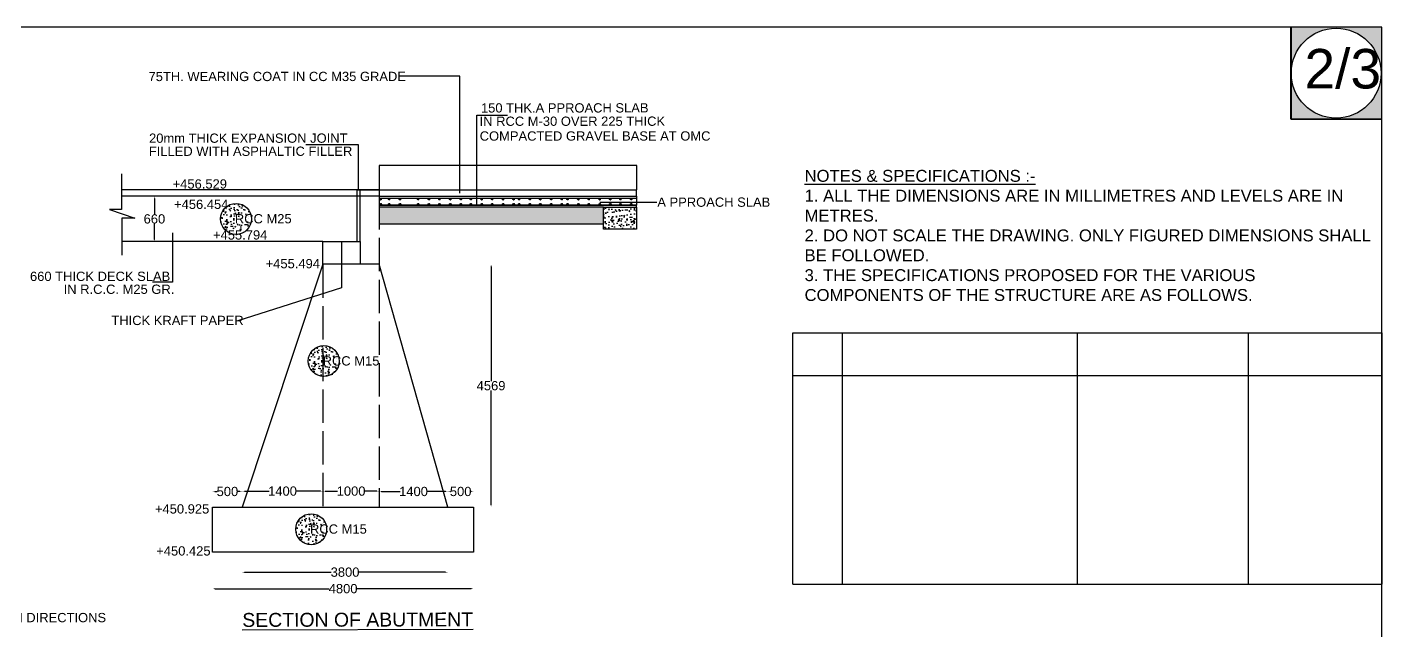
# Model space of a CAD drawing. Header units: inches. Extents: x 356128 to 379087, y -172684 to -157109.
# Drawn here: x 364462 to 379087, y -163621 to -157109 of the extents above; entities that cross this region are included whole.
import ezdxf

# ---------------------------------------------------------------- set-up
doc = ezdxf.new("R2010")
doc.units = ezdxf.units.IN
doc.header["$MEASUREMENT"] = 0
doc.linetypes.add('ACAD_ISO02W100', pattern=[15, 12, -3])
for name, color, linetype in [('DIMENSION', 7, 'Continuous'), ('DRAWING', 7, 'Continuous'), ('TEXT', 7, 'Continuous')]:
    doc.layers.add(name, color=color, linetype=linetype)
doc.styles.get("Standard").update_dxf_attribs({"font": 'arial.ttf'})
doc.dimstyles.new('ST100', dxfattribs={"dimtxt": 100, "dimasz": 25, "dimexe": 0, "dimexo": 300, "dimgap": 0.09, "dimtad": 0, "dimtih": 1, "dimtoh": 1, "dimdec": 0, "dimzin": 0, "dimdsep": 46, "dimtxsty": 'Standard', "dimcen": 0, "dimse1": 1, "dimse2": 1, "dimadec": 0, "dimazin": 0, "dimtfac": 1, "dimtdec": 0, "dimtofl": 0, "dimtmove": 0, "dimatfit": 3, "dimfxl": 2000, "dimtolj": 1, "dimtzin": 0, "dimarcsym": 0})
pattern_1 = [(45, (0, 0), (-0.08838834765, 0.08838834765), [])]

# ---------------------------------------------------------------- blocks, each defined once
blk = doc.blocks.new('*D54')
at = {"layer": 'Defpoints', "color": 0, "ltscale": 0.4, "transparency": 16777216}
for p in [(365836, -158933), (365836, -158933), (365836, -159423)]:
    blk.add_point(p, dxfattribs=at)
at = {"layer": 'DIMENSION', "color": 0, "lineweight": -2, "ltscale": 0.4, "transparency": 16777216}
for p, q in [((365836, -158958), (365836, -159127)), ((365836, -159398), (365836, -159229))]:
    blk.add_line(p, q, dxfattribs=at)
at = {"layer": 'DIMENSION', "color": 0, "ltscale": 0.4, "transparency": 16777216}
for points in [[(365832, -158958), (365841, -158958), (365836, -158933)], [(365832, -159398), (365841, -159398), (365836, -159423)]]:
    blk.add_solid(points, dxfattribs=at)
at = {"layer": 'DIMENSION', "color": 0, "ltscale": 0.4, "transparency": 16777216, "insert": (365836, -159178), "char_height": 100, "attachment_point": 5}
blk.add_mtext('\\A1;660', dxfattribs=at)
blk = doc.blocks.new('*D55')
at = {"layer": 'Defpoints', "color": 0, "ltscale": 0.4, "transparency": 16777216}
for p in [(368263, -159668), (368170, -162286), (369470, -162286)]:
    blk.add_point(p, dxfattribs=at)
at = {"layer": 'DIMENSION', "color": 0, "lineweight": -2, "ltscale": 0.4, "transparency": 16777216}
for p, q in [((369470, -159692), (369470, -160926)), ((369470, -162262), (369470, -161028))]:
    blk.add_line(p, q, dxfattribs=at)
at = {"layer": 'DIMENSION', "color": 0, "ltscale": 0.4, "transparency": 16777216}
for points in [[(369466, -159692), (369474, -159692), (369470, -159668)], [(369466, -162262), (369474, -162262), (369470, -162286)]]:
    blk.add_solid(points, dxfattribs=at)
at = {"layer": 'DIMENSION', "color": 0, "ltscale": 0.4, "transparency": 16777216, "insert": (369470, -160977), "char_height": 100, "attachment_point": 5}
blk.add_mtext('\\A1;4569', dxfattribs=at)
blk = doc.blocks.new('*D56')
at = {"layer": 'Defpoints', "color": 0, "ltscale": 0.4, "transparency": 16777216}
for p in [(369004, -162118), (369004, -162286), (369282, -162286)]:
    blk.add_point(p, dxfattribs=at)
at = {"layer": 'DIMENSION', "color": 0, "lineweight": -2, "ltscale": 0.4, "transparency": 16777216}
for p, q in [((369028, -162118), (369032, -162118)), ((369256, -162118), (369253, -162118))]:
    blk.add_line(p, q, dxfattribs=at)
at = {"layer": 'DIMENSION', "color": 0, "ltscale": 0.4, "transparency": 16777216}
for points in [[(369028, -162113), (369028, -162122), (369004, -162118)], [(369256, -162113), (369256, -162122), (369282, -162118)]]:
    blk.add_solid(points, dxfattribs=at)
at = {"layer": 'DIMENSION', "color": 0, "ltscale": 0.4, "transparency": 16777216, "insert": (369142, -162118), "char_height": 100, "attachment_point": 5}
blk.add_mtext('\\A1;500', dxfattribs=at)
blk = doc.blocks.new('*D57')
at = {"layer": 'Defpoints', "color": 0, "ltscale": 0.4, "transparency": 16777216}
for p in [(368263, -162118), (368263, -162286), (369004, -162286)]:
    blk.add_point(p, dxfattribs=at)
at = {"layer": 'DIMENSION', "color": 0, "lineweight": -2, "ltscale": 0.4, "transparency": 16777216}
for p, q in [((368288, -162118), (368489, -162118)), ((368978, -162118), (368778, -162118))]:
    blk.add_line(p, q, dxfattribs=at)
at = {"layer": 'DIMENSION', "color": 0, "ltscale": 0.4, "transparency": 16777216}
for points in [[(368288, -162113), (368288, -162122), (368263, -162118)], [(368978, -162113), (368978, -162122), (369004, -162118)]]:
    blk.add_solid(points, dxfattribs=at)
at = {"layer": 'DIMENSION', "color": 0, "ltscale": 0.4, "transparency": 16777216, "insert": (368633, -162118), "char_height": 100, "attachment_point": 5}
blk.add_mtext('\\A1;1400', dxfattribs=at)
blk = doc.blocks.new('*D58')
at = {"layer": 'Defpoints', "color": 0, "ltscale": 0.4, "transparency": 16777216}
for p in [(367654, -162114), (367654, -162286), (368263, -162286)]:
    blk.add_point(p, dxfattribs=at)
at = {"layer": 'DIMENSION', "color": 0, "lineweight": -2, "ltscale": 0.4, "transparency": 16777216}
for p, q in [((367680, -162114), (367814, -162114)), ((368238, -162114), (368103, -162114))]:
    blk.add_line(p, q, dxfattribs=at)
at = {"layer": 'DIMENSION', "color": 0, "ltscale": 0.4, "transparency": 16777216}
for points in [[(367680, -162110), (367680, -162118), (367654, -162114)], [(368238, -162110), (368238, -162118), (368263, -162114)]]:
    blk.add_solid(points, dxfattribs=at)
at = {"layer": 'DIMENSION', "color": 0, "ltscale": 0.4, "transparency": 16777216, "insert": (367959, -162114), "char_height": 100, "attachment_point": 5}
blk.add_mtext('\\A1;1000', dxfattribs=at)
blk = doc.blocks.new('*D59')
at = {"layer": 'Defpoints', "color": 0, "ltscale": 0.4, "transparency": 16777216}
for p in [(366784, -162114), (366784, -162286), (367654, -162286)]:
    blk.add_point(p, dxfattribs=at)
at = {"layer": 'DIMENSION', "color": 0, "lineweight": -2, "ltscale": 0.4, "transparency": 16777216}
for p, q in [((366809, -162114), (367075, -162114)), ((367630, -162114), (367364, -162114))]:
    blk.add_line(p, q, dxfattribs=at)
at = {"layer": 'DIMENSION', "color": 0, "ltscale": 0.4, "transparency": 16777216}
for points in [[(366809, -162110), (366809, -162118), (366784, -162114)], [(367630, -162110), (367630, -162118), (367654, -162114)]]:
    blk.add_solid(points, dxfattribs=at)
at = {"layer": 'DIMENSION', "color": 0, "ltscale": 0.4, "transparency": 16777216, "insert": (367219, -162114), "char_height": 100, "attachment_point": 5}
blk.add_mtext('\\A1;1400', dxfattribs=at)
blk = doc.blocks.new('*D60')
at = {"layer": 'Defpoints', "color": 0, "ltscale": 0.4, "transparency": 16777216}
for p in [(366464, -162118), (366464, -162286), (366784, -162286)]:
    blk.add_point(p, dxfattribs=at)
at = {"layer": 'DIMENSION', "color": 0, "lineweight": -2, "ltscale": 0.4, "transparency": 16777216}
for p, q in [((366490, -162118), (366514, -162118)), ((366759, -162118), (366735, -162118))]:
    blk.add_line(p, q, dxfattribs=at)
at = {"layer": 'DIMENSION', "color": 0, "ltscale": 0.4, "transparency": 16777216}
for points in [[(366490, -162113), (366490, -162122), (366464, -162118)], [(366759, -162113), (366759, -162122), (366784, -162118)]]:
    blk.add_solid(points, dxfattribs=at)
at = {"layer": 'DIMENSION', "color": 0, "ltscale": 0.4, "transparency": 16777216, "insert": (366624, -162118), "char_height": 100, "attachment_point": 5}
blk.add_mtext('\\A1;500', dxfattribs=at)
blk = doc.blocks.new('*D61')
at = {"layer": 'Defpoints', "color": 0, "ltscale": 0.4, "transparency": 16777216}
for p in [(366784, -162286), (369004, -162286), (369004, -162988)]:
    blk.add_point(p, dxfattribs=at)
at = {"layer": 'DIMENSION', "color": 0, "lineweight": -2, "ltscale": 0.4, "transparency": 16777216}
for p, q in [((366809, -162988), (367745, -162988)), ((368978, -162988), (368043, -162988))]:
    blk.add_line(p, q, dxfattribs=at)
at = {"layer": 'DIMENSION', "color": 0, "ltscale": 0.4, "transparency": 16777216}
for points in [[(366809, -162984), (366809, -162993), (366784, -162988)], [(368978, -162984), (368978, -162993), (369004, -162988)]]:
    blk.add_solid(points, dxfattribs=at)
at = {"layer": 'DIMENSION', "color": 0, "ltscale": 0.4, "transparency": 16777216, "insert": (367894, -162988), "char_height": 100, "attachment_point": 5}
blk.add_mtext('\\A1;3800', dxfattribs=at)
blk = doc.blocks.new('*D62')
at = {"layer": 'Defpoints', "color": 0, "ltscale": 0.4, "transparency": 16777216}
for p in [(366464, -162772), (369282, -162772), (369282, -163166)]:
    blk.add_point(p, dxfattribs=at)
at = {"layer": 'DIMENSION', "color": 0, "lineweight": -2, "ltscale": 0.4, "transparency": 16777216}
for p, q in [((366490, -163166), (367722, -163166)), ((369256, -163166), (368024, -163166))]:
    blk.add_line(p, q, dxfattribs=at)
at = {"layer": 'DIMENSION', "color": 0, "ltscale": 0.4, "transparency": 16777216}
for points in [[(366490, -163162), (366490, -163170), (366464, -163166)], [(369256, -163162), (369256, -163170), (369282, -163166)]]:
    blk.add_solid(points, dxfattribs=at)
at = {"layer": 'DIMENSION', "color": 0, "ltscale": 0.4, "transparency": 16777216, "insert": (367873, -163166), "char_height": 100, "attachment_point": 5}
blk.add_mtext('\\A1;4800', dxfattribs=at)

msp = doc.modelspace()

# ---------------------------------------------------------------- hatches: boundary and pattern name
at = {"layer": 'Defpoints', "ltscale": 0.4}
h = msp.add_hatch(dxfattribs=at)
h.set_pattern_fill('AR-SAND', color=256, scale=0.852272, style=0)
h.set_pattern_definition([(37.5, (78981.1557, -23432.5453), (-0.053687469, 1.642177762), [0, -1.2954532937, 0, -1.4488622364, 0, -1.3849418436]), (7.5, (78981.1557, -23432.5453), (1.508330962, 2.4052358), [0, -0.698862961, 0, -1.167612508, 0, -0.4474427495]), (327.5, (78980.1074, -23432.5453), (2.654095613, 0.0048230523), [0, -0.426135952, 0, -1.534089427, 0, -2.002838974]), (317.5, (78980.1074, -23432.5453), (2.562037244, 0.748018225), [0, -0.213067976, 0, -1.0056808464, 0, -1.15056707])])
h.paths.add_polyline_path([(378100.9, -157109), (378100.9, -157557.3, -0.9520527), (379086.5, -157605.7), (379086.5, -157109)])
h.paths.add_polyline_path([(378569.7, -158099.2, -0.3725087), (378100.9, -157654.2), (378100.9, -158099.2)])
h.paths.add_polyline_path([(378615.3, -158099.2), (379086.5, -158099.2), (379086.5, -157605.7, -0.4007378)])
at = {"layer": 'DRAWING', "ltscale": 0.4}
h = msp.add_hatch(dxfattribs=at)
h.set_pattern_fill('ANSI31', color=256, style=0)
h.set_pattern_definition(pattern_1)
h.paths.add_polyline_path([(379086.5, -157109), (378107.5, -157109), (378107.5, -157605.7, -1), (379077.5, -157605.7, -1), (378107.5, -157605.7), (378107.5, -158101), (379086.5, -158101)])
h = msp.add_hatch(dxfattribs=at)
h.set_pattern_fill('ANSI31', color=256, style=0)
h.set_pattern_definition(pattern_1)
h.paths.add_polyline_path([(368277.5, -158953.5), (368276.5, -158953.5, 0.3980503), (368268, -158962.5, 1), (368286, -158962.5, 0.3980503)])
h = msp.add_hatch(dxfattribs=at)
h.set_pattern_fill('ANSI31', color=256, style=0)
h.set_pattern_definition([(45, (91.5, 0), (-0.08838834765, 0.08838834765), [])])
h.paths.add_polyline_path([(368369, -158953.5), (368368, -158953.5, 0.3980503), (368359.5, -158962.5, 1), (368377.5, -158962.5, 0.3980503)])
h = msp.add_hatch(dxfattribs=at)
h.set_pattern_fill('ANSI31', color=256, style=0)
h.set_pattern_definition([(45, (209, 0), (-0.08838834765, 0.08838834765), [])])
h.paths.add_polyline_path([(368486.5, -158953.5), (368485.5, -158953.5, 0.3980503), (368477, -158962.5, 1), (368495, -158962.5, 0.3980503)])
h = msp.add_hatch(dxfattribs=at)
h.set_pattern_fill('ANSI31', color=256, style=0)
h.set_pattern_definition([(45, (405, 0), (-0.08838834765, 0.08838834765), [])])
h.paths.add_polyline_path([(368682.5, -158953.5), (368681.5, -158953.5, 0.3980503), (368673, -158962.5, 1), (368691, -158962.5, 0.3980503)])
h = msp.add_hatch(dxfattribs=at)
h.set_pattern_fill('ANSI31', color=256, style=0)
h.set_pattern_definition([(45, (521.5, 0), (-0.08838834765, 0.08838834765), [])])
h.paths.add_polyline_path([(368799, -158953.5), (368798, -158953.5, 0.3980503), (368789.5, -158962.5, 1), (368807.5, -158962.5, 0.3980503)])
h = msp.add_hatch(dxfattribs=at)
h.set_pattern_fill('ANSI31', color=256, style=0)
h.set_pattern_definition([(45, (634.5, 0), (-0.08838834765, 0.08838834765), [])])
h.paths.add_polyline_path([(368912, -158953.5), (368911, -158953.5, 0.3980503), (368902.5, -158962.5, 1), (368920.5, -158962.5, 0.3980503)])
h = msp.add_hatch(dxfattribs=at)
h.set_pattern_fill('ANSI31', color=256, style=0)
h.set_pattern_definition([(45, (752, 0), (-0.08838834765, 0.08838834765), [])])
h.paths.add_polyline_path([(369029.5, -158953.5), (369028.5, -158953.5, 0.3980503), (369020, -158962.5, 1), (369038, -158962.5, 0.3980503)])
h = msp.add_hatch(dxfattribs=at)
h.set_pattern_fill('ANSI31', color=256, style=0)
h.set_pattern_definition([(45, (866.5, 0), (-0.08838834765, 0.08838834765), [])])
h.paths.add_polyline_path([(369144, -158953.5), (369143, -158953.5, 0.3980503), (369134.5, -158962.5, 1), (369152.5, -158962.5, 0.3980503)])
h = msp.add_hatch(dxfattribs=at)
h.set_pattern_fill('ANSI31', color=256, style=0)
h.set_pattern_definition([(45, (974.5, 0), (-0.08838834765, 0.08838834765), [])])
h.paths.add_polyline_path([(369252, -158953.5), (369251, -158953.5, 0.3980503), (369242.5, -158962.5, 1), (369260.5, -158962.5, 0.3980503)])
h = msp.add_hatch(dxfattribs=at)
h.set_pattern_fill('ANSI31', color=256, style=0)
h.set_pattern_definition([(45, (1091, 0), (-0.08838834765, 0.08838834765), [])])
h.paths.add_polyline_path([(369368.5, -158953.5), (369367.5, -158953.5, 0.3980503), (369359, -158962.5, 1), (369377, -158962.5, 0.3980503)])
h = msp.add_hatch(dxfattribs=at)
h.set_pattern_fill('ANSI31', color=256, style=0)
h.set_pattern_definition([(45, (1204, 0), (-0.08838834765, 0.08838834765), [])])
h.paths.add_polyline_path([(369481.5, -158953.5), (369480.5, -158953.5, 0.3980503), (369472, -158962.5, 1), (369490, -158962.5, 0.3980503)])
h = msp.add_hatch(dxfattribs=at)
h.set_pattern_fill('ANSI31', color=256, style=0)
h.set_pattern_definition([(45, (1321.5, 0), (-0.08838834765, 0.08838834765), [])])
h.paths.add_polyline_path([(369599, -158953.5), (369598, -158953.5, 0.3980503), (369589.5, -158962.5, 1), (369607.5, -158962.5, 0.3980503)])
h = msp.add_hatch(dxfattribs=at)
h.set_pattern_fill('ANSI31', color=256, style=0)
h.set_pattern_definition([(45, (1436, 0), (-0.08838834765, 0.08838834765), [])])
h.paths.add_polyline_path([(369713.5, -158953.5), (369712.5, -158953.5, 0.3980503), (369704, -158962.5, 1), (369722, -158962.5, 0.3980503)])
h = msp.add_hatch(dxfattribs=at)
h.set_pattern_fill('ANSI31', color=256, style=0)
h.set_pattern_definition([(45, (1494.5, 0), (-0.08838834765, 0.08838834765), [])])
h.paths.add_polyline_path([(369772, -158953.5), (369771, -158953.5, 0.3980503), (369762.5, -158962.5, 1), (369780.5, -158962.5, 0.3980503)])
h = msp.add_hatch(dxfattribs=at)
h.set_pattern_fill('ANSI31', color=256, style=0)
h.set_pattern_definition([(45, (1611, 0), (-0.08838834765, 0.08838834765), [])])
h.paths.add_polyline_path([(369888.5, -158953.5), (369887.5, -158953.5, 0.3980503), (369879, -158962.5, 1), (369897, -158962.5, 0.3980503)])
h = msp.add_hatch(dxfattribs=at)
h.set_pattern_fill('ANSI31', color=256, style=0)
h.set_pattern_definition([(45, (1724, 0), (-0.08838834765, 0.08838834765), [])])
h.paths.add_polyline_path([(370001.5, -158953.5), (370000.5, -158953.5, 0.3980503), (369992, -158962.5, 1), (370010, -158962.5, 0.3980503)])
h = msp.add_hatch(dxfattribs=at)
h.set_pattern_fill('ANSI31', color=256, style=0)
h.set_pattern_definition([(45, (1841.5, 0), (-0.08838834765, 0.08838834765), [])])
h.paths.add_polyline_path([(370119, -158953.5), (370118, -158953.5, 0.3980503), (370109.5, -158962.5, 1), (370127.5, -158962.5, 0.3980503)])
h = msp.add_hatch(dxfattribs=at)
h.set_pattern_fill('ANSI31', color=256, style=0)
h.set_pattern_definition([(45, (1956, 0), (-0.08838834765, 0.08838834765), [])])
h.paths.add_polyline_path([(370233.5, -158953.5), (370232.5, -158953.5, 0.3980503), (370224, -158962.5, 1), (370242, -158962.5, 0.3980503)])
h = msp.add_hatch(dxfattribs=at)
h.set_pattern_fill('ANSI31', color=256, style=0)
h.set_pattern_definition([(45, (2018, 0), (-0.08838834765, 0.08838834765), [])])
h.paths.add_polyline_path([(370295.5, -158953.5), (370294.5, -158953.5, 0.3980503), (370286, -158962.5, 1), (370304, -158962.5, 0.3980503)])
h = msp.add_hatch(dxfattribs=at)
h.set_pattern_fill('ANSI31', color=256, style=0)
h.set_pattern_definition([(45, (2134.5, 0), (-0.08838834765, 0.08838834765), [])])
h.paths.add_polyline_path([(370412, -158953.5), (370411, -158953.5, 0.3980503), (370402.5, -158962.5, 1), (370420.5, -158962.5, 0.3980503)])
h = msp.add_hatch(dxfattribs=at)
h.set_pattern_fill('ANSI31', color=256, style=0)
h.set_pattern_definition([(45, (2247.5, 0), (-0.08838834765, 0.08838834765), [])])
h.paths.add_polyline_path([(370525, -158953.5), (370524, -158953.5, 0.3980503), (370515.5, -158962.5, 1), (370533.5, -158962.5, 0.3980503)])
h = msp.add_hatch(dxfattribs=at)
h.set_pattern_fill('ANSI31', color=256, style=0)
h.set_pattern_definition([(45, (2365, 0), (-0.08838834765, 0.08838834765), [])])
h.paths.add_polyline_path([(370642.5, -158953.5), (370641.5, -158953.5, 0.3980503), (370633, -158962.5, 1), (370651, -158962.5, 0.3980503)])
h = msp.add_hatch(dxfattribs=at)
h.set_pattern_fill('ANSI31', color=256, style=0)
h.set_pattern_definition([(45, (2479.5, 0), (-0.08838834765, 0.08838834765), [])])
h.paths.add_polyline_path([(370757, -158953.5), (370756, -158953.5, 0.3980503), (370747.5, -158962.5, 1), (370765.5, -158962.5, 0.3980503)])
h = msp.add_hatch(dxfattribs=at)
h.set_pattern_fill('ANSI31', color=256, style=0)
h.set_pattern_definition([(45, (2588.5, 0), (-0.08838834765, 0.08838834765), [])])
h.paths.add_polyline_path([(370866, -158953.5), (370865, -158953.5, 0.3980503), (370856.5, -158962.5, 1), (370874.5, -158962.5, 0.3980503)])
h = msp.add_hatch(dxfattribs=at)
h.set_pattern_fill('ANSI31', color=256, style=0)
h.set_pattern_definition([(45, (2705, 0), (-0.08838834765, 0.08838834765), [])])
h.paths.add_polyline_path([(370982.5, -158953.5), (370981.5, -158953.5, 0.3980503), (370973, -158962.5, 1), (370991, -158962.5, 0.3980503)])
h = msp.add_hatch(dxfattribs=at)
h.set_pattern_fill('AR-CONC', color=256, scale=15.420849, angle=0.1412, style=0)
h.set_pattern_definition([(50.141203, (7999, 8402), (110.631124, -9.404295), [11.565637, -127.222006]), (355.141203, (7999, 8402), (-21.682432, 115.941332), [9.25251, -101.777605]), (100.592603, (8008.22, 8401.22), (88.948774, 106.536966), [9.82928, -108.122068]), (46.325403, (7998.92, 8432.84), (164.640037, -25.118766), [17.348455, -190.83301]), (96.776803, (8012.64, 8430.75), (143.762285, 150.572), [14.74392, -162.183076]), (351.325403, (7998.92, 8432.84), (143.76217, 150.572114), [13.878764, -152.66641]), (21.141203, (8014.36, 8425.17), (92.200868, -61.860215), [11.565637, -127.222006]), (326.141203, (8014.36, 8425.17), (37.24559, 111.916425), [9.25251, -101.777605]), (71.592603, (8022.05, 8420.01), (129.446497, 50.05611), [9.82928, -108.122068]), (37.641203, (7999, 8402), (1.7486343, 51.3395247), [0, -100.543937, 0, -103.31969, 0, -102.163126]), (7.641203, (7999, 8402), (40.417541, 60.921428), [0, -58.907644, 0, -98.23081, 0, -38.937644]), (327.641203, (7964.612, 8401.916), (82.328275, -3.2752683), [0, -38.552123, 0, -120.282624, 0, -159.60579]), (317.641203, (7949.19, 8401.88), (89.893943, 15.658626), [0, -50.11776, 0, -79.879999, 0, -113.343242])])
h.paths.add_polyline_path([(366550, -159177.5, 1), (366884, -159177.5, 1)])
h.paths.add_polyline_path([(366639.7, -159253.5), (367242.6, -159253.3), (367242.6, -159098.1), (366639.7, -159098.2)], flags=9)
at = {"layer": 'DRAWING'}
h = msp.add_hatch(dxfattribs=at)
h.set_pattern_fill('AR-SAND', color=256, scale=15, style=0)
h.set_pattern_definition([(37.5, (0, 0), (-0.9449004, 28.9023565), [0, -22.8, 0, -25.5, 0, -24.375]), (7.5, (0, 0), (26.5466506, 42.332191), [0, -12.3, 0, -20.55, 0, -7.875]), (327.5, (-18.45, 0), (46.712128, 0.0848858), [0, -7.5, 0, -27, 0, -35.25]), (317.5, (-18.45, 0), (45.091899, 13.1651335), [0, -3.75, 0, -17.7, 0, -20.25])])
h.paths.add_polyline_path([(370683, -159051.5), (368263, -159051.5), (368263, -159231), (370683, -159231)])
at = {"layer": 'DRAWING', "ltscale": 0.4}
h = msp.add_hatch(dxfattribs=at)
h.set_pattern_fill('ANSI31', color=256, style=0)
h.set_pattern_definition([(315, (0, -317984.5), (-0.08838834765, -0.08838834765), [])])
h.paths.add_polyline_path([(368286, -159022, 1), (368268, -159022, 0.3980503), (368276.5, -159031), (368277.5, -159031, 0.3980503)])
h = msp.add_hatch(dxfattribs=at)
h.set_pattern_fill('ANSI31', color=256, style=0)
h.set_pattern_definition([(315, (91.5, -317984.5), (-0.08838834765, -0.08838834765), [])])
h.paths.add_polyline_path([(368369, -159031), (368368, -159031, -0.3980503), (368359.5, -159022, -1), (368377.5, -159022, -0.3980503)])
h = msp.add_hatch(dxfattribs=at)
h.set_pattern_fill('ANSI31', color=256, style=0)
h.set_pattern_definition([(315, (209, -317984.5), (-0.08838834765, -0.08838834765), [])])
h.paths.add_polyline_path([(368486.5, -159031), (368485.5, -159031, -0.3980503), (368477, -159022, -1), (368495, -159022, -0.3980503)])
h = msp.add_hatch(dxfattribs=at)
h.set_pattern_fill('ANSI31', color=256, style=0)
h.set_pattern_definition([(315, (405, -317984.5), (-0.08838834765, -0.08838834765), [])])
h.paths.add_polyline_path([(368682.5, -159031), (368681.5, -159031, -0.3980503), (368673, -159022, -1), (368691, -159022, -0.3980503)])
h = msp.add_hatch(dxfattribs=at)
h.set_pattern_fill('ANSI31', color=256, style=0)
h.set_pattern_definition([(315, (521.5, -317984.5), (-0.08838834765, -0.08838834765), [])])
h.paths.add_polyline_path([(368799, -159031), (368798, -159031, -0.3980503), (368789.5, -159022, -1), (368807.5, -159022, -0.3980503)])
h = msp.add_hatch(dxfattribs=at)
h.set_pattern_fill('ANSI31', color=256, style=0)
h.set_pattern_definition([(315, (634.5, -317984.5), (-0.08838834765, -0.08838834765), [])])
h.paths.add_polyline_path([(368912, -159031), (368911, -159031, -0.3980503), (368902.5, -159022, -1), (368920.5, -159022, -0.3980503)])
h = msp.add_hatch(dxfattribs=at)
h.set_pattern_fill('ANSI31', color=256, style=0)
h.set_pattern_definition([(315, (752, -317984.5), (-0.08838834765, -0.08838834765), [])])
h.paths.add_polyline_path([(369029.5, -159031), (369028.5, -159031, -0.3980503), (369020, -159022, -1), (369038, -159022, -0.3980503)])
h = msp.add_hatch(dxfattribs=at)
h.set_pattern_fill('ANSI31', color=256, style=0)
h.set_pattern_definition([(315, (866.5, -317984.5), (-0.08838834765, -0.08838834765), [])])
h.paths.add_polyline_path([(369144, -159031), (369143, -159031, -0.3980503), (369134.5, -159022, -1), (369152.5, -159022, -0.3980503)])
h = msp.add_hatch(dxfattribs=at)
h.set_pattern_fill('ANSI31', color=256, style=0)
h.set_pattern_definition([(315, (974.5, -317984.5), (-0.08838834765, -0.08838834765), [])])
h.paths.add_polyline_path([(369252, -159031), (369251, -159031, -0.3980503), (369242.5, -159022, -1), (369260.5, -159022, -0.3980503)])
h = msp.add_hatch(dxfattribs=at)
h.set_pattern_fill('ANSI31', color=256, style=0)
h.set_pattern_definition([(315, (1091, -317984.5), (-0.08838834765, -0.08838834765), [])])
h.paths.add_polyline_path([(369368.5, -159031), (369367.5, -159031, -0.3980503), (369359, -159022, -1), (369377, -159022, -0.3980503)])
h = msp.add_hatch(dxfattribs=at)
h.set_pattern_fill('ANSI31', color=256, style=0)
h.set_pattern_definition([(315, (1204, -317984.5), (-0.08838834765, -0.08838834765), [])])
h.paths.add_polyline_path([(369481.5, -159031), (369480.5, -159031, -0.3980503), (369472, -159022, -1), (369490, -159022, -0.3980503)])
h = msp.add_hatch(dxfattribs=at)
h.set_pattern_fill('ANSI31', color=256, style=0)
h.set_pattern_definition([(315, (1321.5, -317984.5), (-0.08838834765, -0.08838834765), [])])
h.paths.add_polyline_path([(369599, -159031), (369598, -159031, -0.3980503), (369589.5, -159022, -1), (369607.5, -159022, -0.3980503)])
h = msp.add_hatch(dxfattribs=at)
h.set_pattern_fill('ANSI31', color=256, style=0)
h.set_pattern_definition([(315, (1436, -317984.5), (-0.08838834765, -0.08838834765), [])])
h.paths.add_polyline_path([(369713.5, -159031), (369712.5, -159031, -0.3980503), (369704, -159022, -1), (369722, -159022, -0.3980503)])
h = msp.add_hatch(dxfattribs=at)
h.set_pattern_fill('ANSI31', color=256, style=0)
h.set_pattern_definition([(315, (1494.5, -317984.5), (-0.08838834765, -0.08838834765), [])])
h.paths.add_polyline_path([(369772, -159031), (369771, -159031, -0.3980503), (369762.5, -159022, -1), (369780.5, -159022, -0.3980503)])
h = msp.add_hatch(dxfattribs=at)
h.set_pattern_fill('ANSI31', color=256, style=0)
h.set_pattern_definition([(315, (1611, -317984.5), (-0.08838834765, -0.08838834765), [])])
h.paths.add_polyline_path([(369888.5, -159031), (369887.5, -159031, -0.3980503), (369879, -159022, -1), (369897, -159022, -0.3980503)])
h = msp.add_hatch(dxfattribs=at)
h.set_pattern_fill('ANSI31', color=256, style=0)
h.set_pattern_definition([(315, (1724, -317984.5), (-0.08838834765, -0.08838834765), [])])
h.paths.add_polyline_path([(370001.5, -159031), (370000.5, -159031, -0.3980503), (369992, -159022, -1), (370010, -159022, -0.3980503)])
h = msp.add_hatch(dxfattribs=at)
h.set_pattern_fill('ANSI31', color=256, style=0)
h.set_pattern_definition([(315, (1841.5, -317984.5), (-0.08838834765, -0.08838834765), [])])
h.paths.add_polyline_path([(370119, -159031), (370118, -159031, -0.3980503), (370109.5, -159022, -1), (370127.5, -159022, -0.3980503)])
h = msp.add_hatch(dxfattribs=at)
h.set_pattern_fill('ANSI31', color=256, style=0)
h.set_pattern_definition([(315, (1956, -317984.5), (-0.08838834765, -0.08838834765), [])])
h.paths.add_polyline_path([(370233.5, -159031), (370232.5, -159031, -0.3980503), (370224, -159022, -1), (370242, -159022, -0.3980503)])
h = msp.add_hatch(dxfattribs=at)
h.set_pattern_fill('ANSI31', color=256, style=0)
h.set_pattern_definition([(315, (2018, -317984.5), (-0.08838834765, -0.08838834765), [])])
h.paths.add_polyline_path([(370295.5, -159031), (370294.5, -159031, -0.3980503), (370286, -159022, -1), (370304, -159022, -0.3980503)])
h = msp.add_hatch(dxfattribs=at)
h.set_pattern_fill('ANSI31', color=256, style=0)
h.set_pattern_definition([(315, (2134.5, -317984.5), (-0.08838834765, -0.08838834765), [])])
h.paths.add_polyline_path([(370412, -159031), (370411, -159031, -0.3980503), (370402.5, -159022, -1), (370420.5, -159022, -0.3980503)])
h = msp.add_hatch(dxfattribs=at)
h.set_pattern_fill('ANSI31', color=256, style=0)
h.set_pattern_definition([(315, (2247.5, -317984.5), (-0.08838834765, -0.08838834765), [])])
h.paths.add_polyline_path([(370525, -159031), (370524, -159031, -0.3980503), (370515.5, -159022, -1), (370533.5, -159022, -0.3980503)])
h = msp.add_hatch(dxfattribs=at)
h.set_pattern_fill('ANSI31', color=256, style=0)
h.set_pattern_definition([(315, (2365, -317984.5), (-0.08838834765, -0.08838834765), [])])
h.paths.add_polyline_path([(370642.5, -159031), (370641.5, -159031, -0.3980503), (370633, -159022, -1), (370651, -159022, -0.3980503)])
h = msp.add_hatch(dxfattribs=at)
h.set_pattern_fill('AR-CONC', color=256, scale=15.420849, angle=0.1412, style=0)
h.set_pattern_definition([(50.141203, (0, 0), (110.631124, -9.404295), [11.565637, -127.222006]), (355.141203, (0, 0), (-21.682432, 115.941332), [9.25251, -101.777605]), (100.592603, (9.22, -0.78), (88.948774, 106.536966), [9.82928, -108.122068]), (46.325403, (-0.08, 30.84), (164.640037, -25.118766), [17.348455, -190.83301]), (96.776803, (13.64, 28.75), (143.762285, 150.572), [14.74392, -162.183076]), (351.325403, (-0.08, 30.84), (143.76217, 150.572114), [13.878764, -152.66641]), (21.141203, (15.36, 23.17), (92.200868, -61.860215), [11.565637, -127.222006]), (326.141203, (15.36, 23.17), (37.24559, 111.916425), [9.25251, -101.777605]), (71.592603, (23.05, 18.01), (129.446497, 50.05611), [9.82928, -108.122068]), (37.641203, (0, 0), (1.7486343, 51.3395247), [0, -100.543937, 0, -103.31969, 0, -102.163126]), (7.641203, (0, 0), (40.417541, 60.921428), [0, -58.907644, 0, -98.23081, 0, -38.937644]), (327.641203, (-34.39, -0.085), (82.328275, -3.2752683), [0, -38.552123, 0, -120.282624, 0, -159.60579]), (317.641203, (-49.81, -0.12), (89.893943, 15.658626), [0, -50.11776, 0, -79.879999, 0, -113.343242])])
h.paths.add_polyline_path([(371041, -159051.5), (370683, -159051.5), (370683, -159288), (371041, -159288)])
h = msp.add_hatch(dxfattribs=at)
h.set_pattern_fill('ANSI31', color=256, style=0)
h.set_pattern_definition([(315, (2479.5, -317984.5), (-0.08838834765, -0.08838834765), [])])
h.paths.add_polyline_path([(370757, -159031), (370756, -159031, -0.3980503), (370747.5, -159022, -1), (370765.5, -159022, -0.3980503)])
h = msp.add_hatch(dxfattribs=at)
h.set_pattern_fill('ANSI31', color=256, style=0)
h.set_pattern_definition([(315, (2588.5, -317984.5), (-0.08838834765, -0.08838834765), [])])
h.paths.add_polyline_path([(370866, -159031), (370865, -159031, -0.3980503), (370856.5, -159022, -1), (370874.5, -159022, -0.3980503)])
h = msp.add_hatch(dxfattribs=at)
h.set_pattern_fill('ANSI31', color=256, style=0)
h.set_pattern_definition([(315, (2705, -317984.5), (-0.08838834765, -0.08838834765), [])])
h.paths.add_polyline_path([(370982.5, -159031), (370981.5, -159031, -0.3980503), (370973, -159022, -1), (370991, -159022, -0.3980503)])
h = msp.add_hatch(dxfattribs=at)
h.set_pattern_fill('AR-CONC', color=256, scale=15.420849, angle=0.1412, style=0)
h.set_pattern_definition([(50.141203, (8946.5, 6869), (110.631124, -9.404295), [11.565637, -127.222006]), (355.141203, (8946.5, 6869), (-21.682432, 115.941332), [9.25251, -101.777605]), (100.592603, (8955.72, 6868.22), (88.948774, 106.536966), [9.82928, -108.122068]), (46.325403, (8946.42, 6899.84), (164.640037, -25.118766), [17.348455, -190.83301]), (96.776803, (8960.14, 6897.75), (143.762285, 150.572), [14.74392, -162.183076]), (351.325403, (8946.42, 6899.84), (143.76217, 150.572114), [13.878764, -152.66641]), (21.141203, (8961.86, 6892.17), (92.200868, -61.860215), [11.565637, -127.222006]), (326.141203, (8961.86, 6892.17), (37.24559, 111.916425), [9.25251, -101.777605]), (71.592603, (8969.55, 6887.01), (129.446497, 50.05611), [9.82928, -108.122068]), (37.641203, (8946.5, 6869), (1.7486343, 51.3395247), [0, -100.543937, 0, -103.31969, 0, -102.163126]), (7.641203, (8946.5, 6869), (40.417541, 60.921428), [0, -58.907644, 0, -98.23081, 0, -38.937644]), (327.641203, (8912.112, 6868.916), (82.328275, -3.2752683), [0, -38.552123, 0, -120.282624, 0, -159.60579]), (317.641203, (8896.69, 6868.88), (89.893943, 15.658626), [0, -50.11776, 0, -79.879999, 0, -113.343242])])
h.paths.add_polyline_path([(367497.5, -160710.5, 1), (367831.5, -160710.5, 1)])
h.paths.add_polyline_path([(367587.2, -160786.5), (368190.1, -160786.3), (368190.1, -160631.1), (367587.2, -160631.2)], flags=9)
h = msp.add_hatch(dxfattribs=at)
h.set_pattern_fill('AR-CONC', color=256, scale=15.420849, angle=0.1412, style=0)
h.set_pattern_definition([(50.141203, (8810.5, 5055), (110.631124, -9.404295), [11.565637, -127.222006]), (355.141203, (8810.5, 5055), (-21.682432, 115.941332), [9.25251, -101.777605]), (100.592603, (8819.72, 5054.22), (88.948774, 106.536966), [9.82928, -108.122068]), (46.325403, (8810.42, 5085.84), (164.640037, -25.118766), [17.348455, -190.83301]), (96.776803, (8824.14, 5083.75), (143.762285, 150.572), [14.74392, -162.183076]), (351.325403, (8810.42, 5085.84), (143.76217, 150.572114), [13.878764, -152.66641]), (21.141203, (8825.865, 5078.17), (92.200868, -61.860215), [11.565637, -127.222006]), (326.141203, (8825.86, 5078.17), (37.24559, 111.916425), [9.25251, -101.777605]), (71.592603, (8833.55, 5073.01), (129.446497, 50.05611), [9.82928, -108.122068]), (37.641203, (8810.5, 5055), (1.7486343, 51.3395247), [0, -100.543937, 0, -103.31969, 0, -102.163126]), (7.641203, (8810.5, 5055), (40.417541, 60.921428), [0, -58.907644, 0, -98.23081, 0, -38.937644]), (327.641203, (8776.113, 5054.916), (82.328275, -3.2752683), [0, -38.552123, 0, -120.282624, 0, -159.60579]), (317.641203, (8760.69, 5054.88), (89.893943, 15.658626), [0, -50.11776, 0, -79.879999, 0, -113.343242])])
h.paths.add_polyline_path([(367361.5, -162524.5, 1), (367695.5, -162524.5, 1)])
h.paths.add_polyline_path([(367451.2, -162600.5), (368054.1, -162600.3), (368054.1, -162445.1), (367451.2, -162445.2)], flags=9)

# ---------------------------------------------------------------- linework, layer by layer
at = {"layer": 'Defpoints', "ltscale": 0.4}
msp.add_lwpolyline([(379086.5, -157109), (378100.9, -157109), (378100.9, -158099.2), (379086.5, -158099.2)], close=True, dxfattribs=at)
at = {"layer": 'DRAWING', "ltscale": 0.4}
for points in [[(379086.5, -157109), (356128.5, -157109), (356128.5, -172684), (379086.5, -172684)], [(379086.5, -157109), (378107.5, -157109), (378107.5, -158101), (379086.5, -158101)], [(368263, -158865), (371043, -158865), (371043, -158601.5), (368263, -158601.5)], [(370683, -159051.5), (371041, -159051.5), (371041, -159288), (370683, -159288)], [(366784, -162286.5), (369003.5, -162286.5), (368263, -159667.5), (367654.5, -159667.5)], [(366464.5, -162286.5), (369281.5, -162286.5), (369281.5, -162771.5), (366464.5, -162771.5)]]:
    msp.add_lwpolyline(points, close=True, dxfattribs=at)
for points in [[(365481.5, -158690.5), (365481.5, -159077.5), (365352.5, -159077.5), (365625, -159169), (365483, -159169), (365483, -159568.5)], [(368263, -158865), (365483, -158865)], [(368263, -158933), (365483, -158933)], [(368024.5, -159423), (368024.5, -158865), (368057, -158865)], [(368057, -159423), (368057, -158865), (368263, -158865), (368263, -158933)], [(371041, -158933), (371041, -158867.5), (368296.5, -158867.5), (368263, -158867.5)], [(368263, -158933), (371041, -158933), (371041, -159031)], [(368263, -158953.5), (371041, -158953.5)], [(371041, -159051.5), (371041, -159031), (368263, -159031)], [(368263, -159031), (371041, -159031)], [(368263, -159231), (370683, -159231), (370683, -159051.5), (368263, -159051.5)], [(367654.5, -159423), (365483, -159423)], [(367654.5, -159667.5), (367654.5, -159423), (368057, -159423), (368057, -159667.5)]]:
    msp.add_lwpolyline(points, dxfattribs=at)
at = {"layer": 'DRAWING', "linetype": 'ACAD_ISO02W100', "ltscale": 30}
for points in [[(368263, -158933), (368263, -162286.5)], [(367654.5, -159667.5), (367654.5, -162286.5)]]:
    msp.add_lwpolyline(points, dxfattribs=at)
at = {"layer": 'DRAWING', "ltscale": 0.4}
for centre, radius in [((378592.5, -157605.7), 485), ((368277, -158962.5), 9.01), ((368368.5, -158962.5), 9.01), ((368486, -158962.5), 9.01), ((368682, -158962.5), 9.01), ((368798.5, -158962.5), 9.01), ((368911.5, -158962.5), 9.01), ((369029, -158962.5), 9.01), ((369143.5, -158962.5), 9.01), ((369251.5, -158962.5), 9.01), ((369368, -158962.5), 9.01), ((369481, -158962.5), 9.01), ((369598.5, -158962.5), 9.01), ((369713, -158962.5), 9.01), ((369771.5, -158962.5), 9.01), ((369888, -158962.5), 9.01), ((370001, -158962.5), 9.01), ((370118.5, -158962.5), 9.01), ((370233, -158962.5), 9.01), ((370295, -158962.5), 9.01), ((370411.5, -158962.5), 9.01), ((370524.5, -158962.5), 9.01), ((370642, -158962.5), 9.01), ((370756.5, -158962.5), 9.01), ((370865.5, -158962.5), 9.01), ((370982, -158962.5), 9.01), ((366717, -159177.5), 167), ((368277, -159022), 9.01), ((368368.5, -159022), 9.01), ((368486, -159022), 9.01), ((368682, -159022), 9.01), ((368798.5, -159022), 9.01), ((368911.5, -159022), 9.01), ((369029, -159022), 9.01), ((369143.5, -159022), 9.01), ((369251.5, -159022), 9.01), ((369368, -159022), 9.01), ((369481, -159022), 9.01), ((369598.5, -159022), 9.01), ((369713, -159022), 9.01), ((369771.5, -159022), 9.01), ((369888, -159022), 9.01), ((370001, -159022), 9.01), ((370118.5, -159022), 9.01), ((370233, -159022), 9.01), ((370295, -159022), 9.01), ((370411.5, -159022), 9.01), ((370524.5, -159022), 9.01), ((370642, -159022), 9.01), ((370756.5, -159022), 9.01), ((370865.5, -159022), 9.01), ((370982, -159022), 9.01), ((367664.5, -160710.5), 167), ((367528.5, -162524.5), 167)]:
    msp.add_circle(centre, radius, dxfattribs=at)
at = {"layer": 'TEXT', "ltscale": 0.4}
for points in [[(372728.5, -163116.3), (372728.5, -160407.5), (379086.5, -160407.5), (379086.5, -163116.3)], [(373261.3, -160407.5), (373261.3, -163116.3)], [(375796.6, -160407.5), (375796.6, -163116.3)], [(377644.3, -160407.5), (377644.3, -163116.3)], [(372728.5, -160865.3), (379086.5, -160865.3)], [(372728.5, -163116.3), (379086.5, -163116.3)]]:
    msp.add_lwpolyline(points, dxfattribs=at)

# ---------------------------------------------------------------- texts
at = {"layer": 'DRAWING', "color": 7}
for s, p in [(' RCC M25', (366665.6, -159225.9)), (' RCC M15', (367613.1, -160758.9)), (' RCC M15', (367477.1, -162572.9))]:
    msp.add_text(s, height=100, rotation=0.01749, dxfattribs=at).set_placement(p)
at = {"layer": 'DRAWING', "insert": (378250.2, -157344.6), "char_height": 426.14, "width": 804.792, "attachment_point": 1}
msp.add_mtext('2/3', dxfattribs=at)
at = {"layer": 'TEXT', "color": 7}
for s, p in [('75TH. WEARING COAT IN CC M35 GRADE', (365772.9, -157691.5)), ('150 THK.A PPROACH SLAB', (369361.1, -158030.3)), ('IN RCC M-30 OVER 225 THICK ', (369346.4, -158174.1)), ('COMPACTED GRAVEL BASE AT OMC', (369347.4, -158333.5)), ('20mm THICK EXPANSION JOINT', (365778.3, -158356.9)), ('FILLED WITH ASPHALTIC FILLER', (365775.9, -158498)), ('+456.529', (366032.7, -158850.6)), ('+456.454', (366048.3, -159070)), (' A PPROACH SLAB', (371226.2, -159047.1)), ('+455.794', (366468.8, -159400.5)), ('+455.494', (367036.8, -159710)), ('660 THICK DECK SLAB', (364493.1, -159847.1)), ('IN R.C.C. M25 GR.', (364856.3, -159986.4)), ('THICK KRAFT PAPER', (365371.5, -160322.5)), ('+450.925', (365841.8, -162355.5)), ('+450.425', (365855.8, -162808.5)), ('10MM DIA @ 300MM C/C IN BOTH DIRECTIONS', (362184.8, -163528.5))]:
    msp.add_text(s, height=100, rotation=0.01749, dxfattribs=at).set_placement(p)
at = {"layer": 'TEXT'}
msp.add_text('%%USECTION OF ABUTMENT', height=150, rotation=0.1412, dxfattribs=at).set_placement((366784.8, -163578.1))
at = {"layer": 'TEXT', "insert": (372854.4, -158648.8), "char_height": 128.498, "width": 6183.186, "attachment_point": 1}
msp.add_mtext('{\\LNOTES & SPECIFICATIONS :- \\P}1. ALL THE DIMENSIONS ARE IN MILLIMETRES AND LEVELS ARE IN METRES. \\P2. DO NOT SCALE THE DRAWING. ONLY FIGURED DIMENSIONS SHALL BE FOLLOWED. \\P3. THE SPECIFICATIONS PROPOSED FOR THE VARIOUS COMPONENTS OF THE STRUCTURE ARE AS FOLLOWS.\\P ', dxfattribs=at)

# ---------------------------------------------------------------- dimensions: what is measured, and where the dimension line sits
at = {"layer": 'DIMENSION', "ltscale": 0.4}
for base, p1, p2, text, picture, middle in [((365836.5, -158933), (365836.5, -159423), (365836.5, -158933), '660', '*D54', (365836.5, -159178)), ((369470, -162286.5), (368263, -159667.5), (368169.5, -162286.5), '4569', '*D55', (369470, -160977))]:
    dim = msp.add_linear_dim(base=base, p1=p1, p2=p2, angle=90, text=text, dimstyle='ST100', dxfattribs=at)
    dim.commit()
    dim.dimension.update_dxf_attribs({"geometry": picture, "text_midpoint": middle})
for base, p1, p2, text, picture, middle in [((366464.5, -162117.5), (366784, -162286.5), (366464.5, -162286.5), '500', '*D60', (366624.2, -162117.5)), ((366784, -162114.3), (367654.5, -162286.5), (366784, -162286.5), '1400', '*D59', (367219.2, -162114.3)), ((367654.5, -162114), (368263, -162286.5), (367654.5, -162286.5), '1000', '*D58', (367958.8, -162114)), ((368263, -162117.5), (369003.5, -162286.5), (368263, -162286.5), '1400', '*D57', (368633.2, -162117.5)), ((369003.5, -162117.5), (369281.5, -162286.5), (369003.5, -162286.5), '500', '*D56', (369142.5, -162117.5)), ((369003.5, -162988.5), (366784, -162286.5), (369003.5, -162286.5), '3800', '*D61', (367893.8, -162988.5)), ((369281.5, -163166), (366464.5, -162771.5), (369281.5, -162771.5), '4800', '*D62', (367873, -163166))]:
    dim = msp.add_linear_dim(base=base, p1=p1, p2=p2, text=text, dimstyle='ST100', dxfattribs=at)
    dim.commit()
    dim.dimension.update_dxf_attribs({"geometry": picture, "text_midpoint": middle})

# ---------------------------------------------------------------- leaders
at = {"layer": 'DRAWING', "ltscale": 0.4}
for points in [[(369132.5, -158899.5), (369132.5, -157639), (368480, -157639)], [(369318, -159031), (369318, -158059.5), (369648.5, -158059.5)], [(368040.8, -158865), (368040.8, -158379.5), (367470, -158379.5)], [(366032.5, -159328), (366032.5, -159858.5), (365815.5, -159858.5)], [(367855.8, -159423), (367855.8, -159919.5), (366738, -160276)]]:
    msp.add_leader(points, dimstyle='ST100', override={"dimgap": 0.09, "dimtad": 0}, dxfattribs=at)
at = {"layer": 'TEXT', "ltscale": 0.4}
msp.add_leader([(370645.5, -158997.5), (371260, -158997.5)], dimstyle='ST100', override={"dimgap": 0.09, "dimtad": 0}, dxfattribs=at)

doc.saveas('drawing.dxf')
